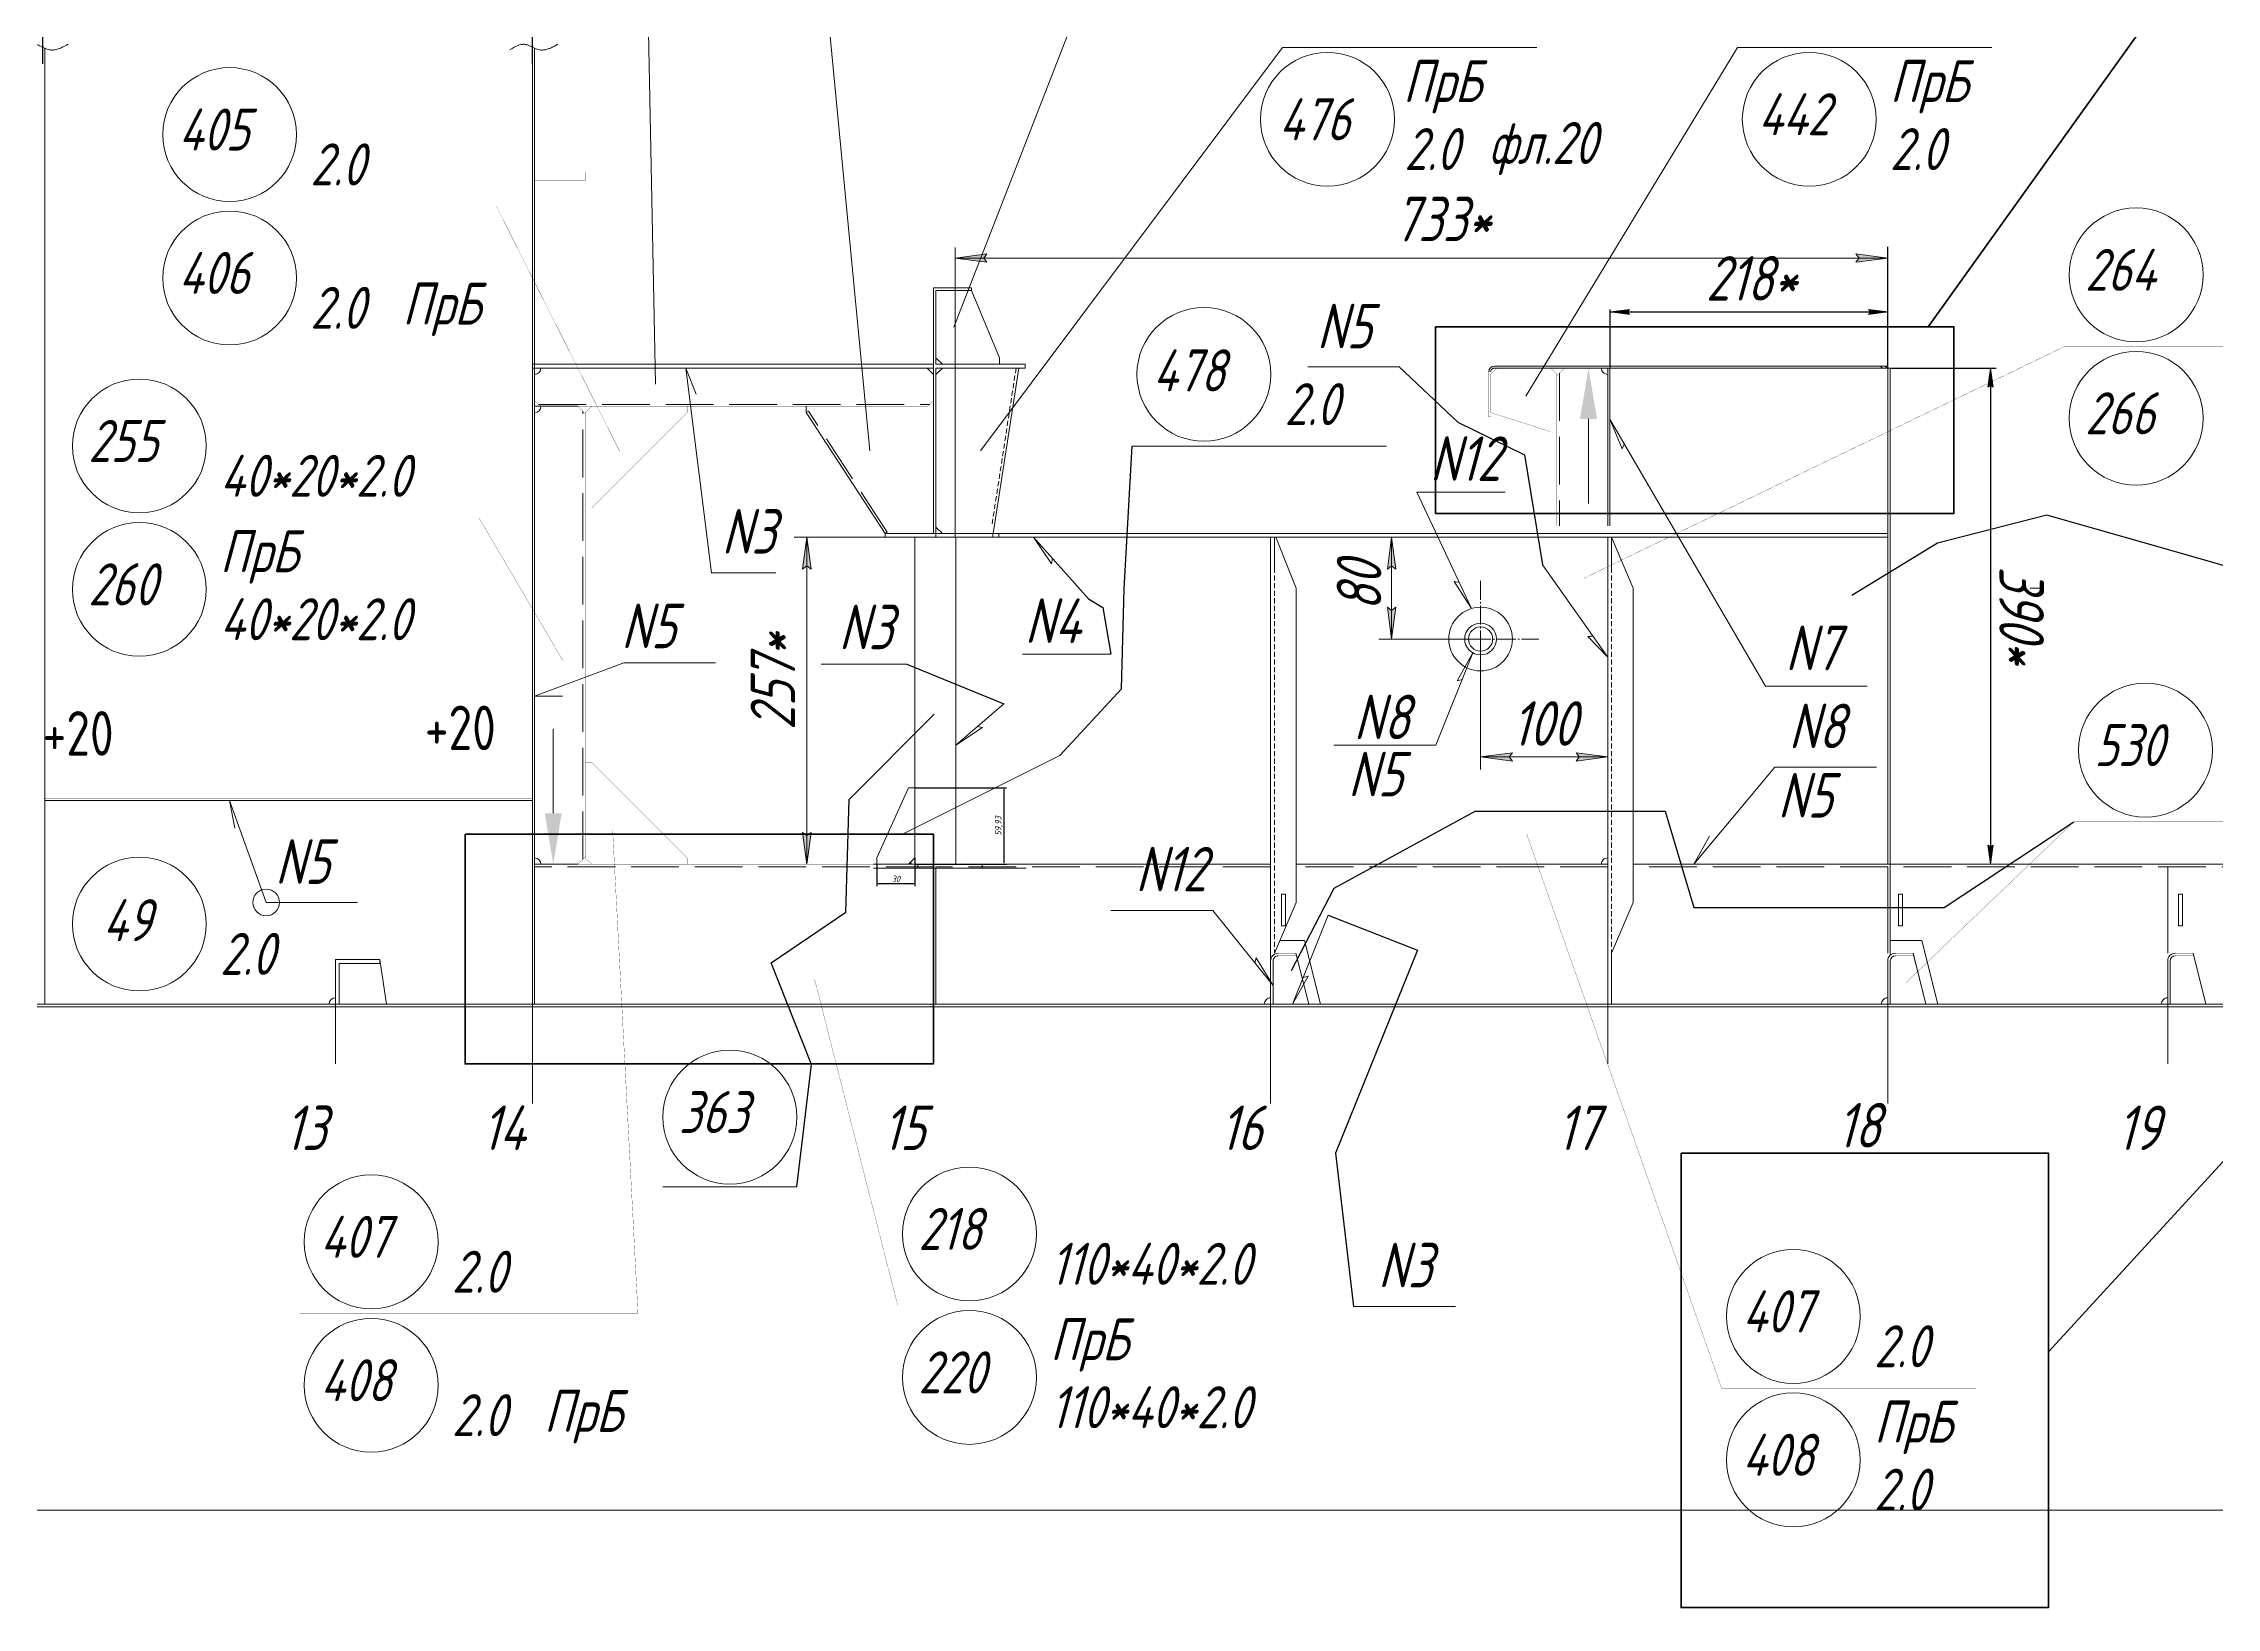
# Model space of a CAD drawing. Header units: millimetres. Extents: x 77380 to 135900, y -26587 to 17301.
# Drawn here: x 85504 to 87212, y -16486 to -15257 of the extents above; entities that cross this region are included whole.
import ezdxf

# ---------------------------------------------------------------- set-up
doc = ezdxf.new("R2010")
doc.units = ezdxf.units.MM
for name, pattern in [('K5LT32768', [0]), ('K5LT32769', [50, 37.5, -12.5]), ('K5LT32770', [0]), ('K5LT32772', [0]), ('K5LT32773', [50, 37.5, -12.5]), ('K5LT32774', [850.2, 600, -125, 0.2, -125]), ('K5LT32775', [250, 187.5, -62.5]), ('K5LT32776', [0]), ('K5LT32777', [0]), ('K5LT32780', [0]), ('K5LT32781', [0]), ('K5LT32831', [0]), ('K5LT_AXLED', [19.5, 15, -1.5, 1.5, -1.5]), ('K5LT_DASHED', [6, 4, -2]), ('K5LT_THIN', [0])]:
    doc.linetypes.add(name, pattern=pattern)
doc.layers.add('-1', color=7, linetype='Continuous')
doc.layers.add('4001', color=7, linetype='Continuous')
doc.layers.add('РАЗМЕРЫ', color=3, linetype='Continuous', lineweight=25)
doc.styles.add('KDIMTEXTSTYLE', font='GOST_AU.SHX', dxfattribs={"width": 0.96, "oblique": 15, "height": 5})
doc.styles.add('KTEXTSTYLE', font='GOST_AU.SHX', dxfattribs={"width": 0.96, "height": 5})
doc.dimstyles.new('KDIMSTYLE (1.00)', dxfattribs={"dimtxt": 5, "dimasz": 1, "dimexe": 2, "dimexo": 0, "dimgap": 1, "dimtad": 1, "dimtxsty": 'KDIMTEXTSTYLE', "dimsah": 1, "dimcen": 0, "dimdle": 1, "dimadec": 0, "dimazin": 0, "dimtfac": 0.667, "dimtmove": 0, "dimatfit": 3, "dimfxl": 1, "dimtvp": 1, "dimtolj": 1, "dimtzin": 0, "dimarcsym": 0})

# ---------------------------------------------------------------- blocks, each defined once
blk = doc.blocks.new('KDIMARROW_01')
blk.add_hatch(color=0).paths.add_polyline_path([(0, 0), (-15, 2), (-13.5, 0), (-15, -2)])
at = {"color": 0, "linetype": 'K5LT_THIN', "lineweight": 18}
for p, q in [((-13.5, 0), (-15, 2)), ((-15, 2), (0, 0)), ((0, 0), (-15, -2)), ((-15, -2), (-13.5, 0))]:
    blk.add_line(p, q, dxfattribs=at)
at = {"layer": '4001', "color": 0, "linetype": 'K5LT_THIN', "lineweight": 18}
blk.add_line((0, 0), (-1, 0), dxfattribs=at)
blk = doc.blocks.new('*D600')
at = {"layer": 'Defpoints', "color": 0}
for p in [(85888.1, -15230.4), (85503.1, -15273.1), (85888.1, -15273.1)]:
    blk.add_point(p, dxfattribs=at)
at = {"layer": 'РАЗМЕРЫ', "color": 0, "lineweight": -2}
for p, q in [((85503.1, -15273.1), (85503.1, -15228.4)), ((85504.1, -15230.4), (85887.1, -15230.4)), ((85888.1, -15273.1), (85888.1, -15228.4))]:
    blk.add_line(p, q, dxfattribs=at)
at = {"layer": 'РАЗМЕРЫ', "color": 0, "lineweight": -2, "rotation": 180}
blk.add_blockref('KDIMARROW_01', (85503.1, -15230.4), dxfattribs=at)
at = {"layer": 'РАЗМЕРЫ', "color": 0, "lineweight": -2}
blk.add_blockref('KDIMARROW_01', (85888.1, -15230.4), dxfattribs=at)
at = {"layer": 'РАЗМЕРЫ', "color": 7, "insert": (85695.6, -15211.2), "char_height": 5, "attachment_point": 5, "style": 'KDIMTEXTSTYLE'}
blk.add_mtext('\\A1;\\H35.0;\\W0.965;\\Q15;\\H35.0;\\W0.965;\\Q15;\\Q15;385', dxfattribs=at)
blk = doc.blocks.new('U43')
blk.add_hatch(color=7).paths.add_polyline_path([(106625.5, 17840.9), (106638.9, 17840.9), (106632.2, 17880.9)])
at = {"color": 7, "linetype": 'K5LT32831', "lineweight": 9}
blk.add_line((106632.2, 17840.9), (106632.2, 17774.4), dxfattribs=at)
blk = doc.blocks.new('U44')
blk.add_hatch(color=7).paths.add_polyline_path([(105825.2, 17530.9), (105811.9, 17530.9), (105818.6, 17490.9)])
at = {"color": 7, "linetype": 'K5LT32831', "lineweight": 9}
blk.add_line((105818.6, 17530.9), (105818.6, 17597.4), dxfattribs=at)
blk = doc.blocks.new('U202')
at = {"layer": '4001', "color": 7, "linetype": 'K5LT_THIN', "lineweight": 18}
for p, q in [((105647.4, 17415.9), (105682.4, 17415.9)), ((105647.4, 17380.9), (105647.4, 17415.9)), ((105682.4, 17412.9), (105650.4, 17412.9)), ((105650.4, 17412.9), (105650.4, 17380.9)), ((105682.4, 17415.9), (105682.4, 17412.9)), ((105682.4, 17415.9), (105687.4, 17380.9))]:
    blk.add_line(p, q, dxfattribs=at)
blk.add_arc((105647.4, 17380.9), 5, 90, 179.9998, dxfattribs=at)
blk = doc.blocks.new('*D760')
at = {"layer": 'Defpoints', "color": 0}
for p in [(86188.6, -15897.1), (86158.6, -15902.1), (86188.6, -15917.3)]:
    blk.add_point(p, dxfattribs=at)
at = {"layer": 'РАЗМЕРЫ', "color": 0, "lineweight": -2}
for p, q in [((86188.6, -15897.1), (86188.6, -15919.3)), ((86158.6, -15902.1), (86158.6, -15919.3)), ((86159.6, -15917.3), (86187.6, -15917.3))]:
    blk.add_line(p, q, dxfattribs=at)
at = {"layer": 'РАЗМЕРЫ', "color": 0}
for points in [[(86159.6, -15917.2), (86159.6, -15917.5), (86158.6, -15917.3)], [(86187.6, -15917.5), (86187.6, -15917.2), (86188.6, -15917.3)]]:
    blk.add_solid(points, dxfattribs=at)
at = {"layer": 'РАЗМЕРЫ', "color": 0, "insert": (86173.6, -15913.7), "char_height": 5, "attachment_point": 5, "style": 'KDIMTEXTSTYLE'}
blk.add_mtext('\\A1;30', dxfattribs=at)
blk = doc.blocks.new('*D762')
at = {"layer": 'Defpoints', "color": 0}
for p in [(86188.6, -15842.1), (86258.6, -15842.1), (86188.6, -15902.1)]:
    blk.add_point(p, dxfattribs=at)
at = {"layer": 'РАЗМЕРЫ', "color": 0, "lineweight": -2}
for p, q in [((86188.6, -15842.1), (86260.6, -15842.1)), ((86258.6, -15901.1), (86258.6, -15843.1)), ((86188.6, -15902.1), (86260.6, -15902.1))]:
    blk.add_line(p, q, dxfattribs=at)
at = {"layer": 'РАЗМЕРЫ', "color": 0}
for points in [[(86258.8, -15843.1), (86258.4, -15843.1), (86258.6, -15842.1)], [(86258.4, -15901.1), (86258.8, -15901.1), (86258.6, -15902.1)]]:
    blk.add_solid(points, dxfattribs=at)
at = {"layer": 'РАЗМЕРЫ', "color": 0, "insert": (86254.6, -15872.1), "char_height": 5, "attachment_point": 5, "rotation": 90, "style": 'KDIMTEXTSTYLE'}
blk.add_mtext('\\A1;59,93', dxfattribs=at)

msp = doc.modelspace()

# ---------------------------------------------------------------- hatches: boundary and pattern name
for points in [[(86242.603, -15425.764), (86245.103, -15422.472), (86220.103, -15425.764), (86245.103, -15429.055)], [(86953.103, -15425.764), (86928.103, -15422.472), (86930.603, -15425.764), (86928.103, -15429.055)], [(86106.876, -15670.144), (86103.585, -15645.144), (86100.294, -15670.144), (86103.585, -15667.644)], [(86566.426, -15670.144), (86563.135, -15645.144), (86559.843, -15670.144), (86563.135, -15667.644)], [(86563.135, -15725.144), (86566.426, -15700.144), (86563.135, -15702.644), (86559.843, -15700.144)], [(86655.603, -15817.748), (86658.103, -15814.457), (86633.103, -15817.748), (86658.103, -15821.039)], [(86733.103, -15817.748), (86708.103, -15814.457), (86710.603, -15817.748), (86708.103, -15821.039)], [(86103.585, -15902.144), (86106.876, -15877.144), (86103.585, -15879.644), (86100.294, -15877.144)]]:
    msp.add_hatch(color=7).paths.add_polyline_path(points)

# ---------------------------------------------------------------- linework, layer by layer
at = {"layer": '-1', "color": 1, "lineweight": 0}
msp.add_line((83160.609, -16409.79), (90774.38, -16409.79), dxfattribs=at)
at = {"color": 1, "linetype": 'K5LT32772', "lineweight": 18, "true_color": 0xff0000}
for p, q in [((85973.198, -14960.303), (85984.753, -15524.894)), ((86421.064, -14960.303), (86219.103, -15480.144)), ((86103.103, -15056.584), (86153.103, -15577.144)), ((86477.424, -15260.265), (86240.103, -15577.144)), ((86677.221, -15260.265), (86477.424, -15260.265)), ((86835.064, -15260.265), (86668.796, -15534.368)), ((87034.861, -15260.265), (86835.064, -15260.265)), ((86359.307, -15573.462), (86559.105, -15573.462))]:
    msp.add_line(p, q, dxfattribs=at)
at = {"color": 3, "linetype": 'K5LT32768', "lineweight": 18, "true_color": 0x00ff00}
for p, q in [((85504.602, -16012.144), (85504.602, -15260.679)), ((85888.104, -16012.144), (85888.104, -15260.679)), ((85889.602, -16012.144), (85889.602, -15260.679)), ((85889.602, -15512.144), (85889.602, -15537.644)), ((86203.103, -15512.144), (85889.602, -15512.144)), ((86739.602, -15512.144), (86644.049, -15512.144)), ((86733.102, -15512.144), (86699.102, -15512.144)), ((86733.102, -15636.144), (86733.102, -15512.144)), ((86733.102, -15636.144), (86733.102, -15512.144)), ((86734.603, -15636.144), (86734.603, -15512.144)), ((85889.602, -15542.144), (85889.602, -15902.144)), ((85923.602, -15542.144), (85889.602, -15542.144)), ((85889.602, -15902.144), (85923.602, -15902.144)), ((86169.104, -15902.144), (86203.103, -15902.144)), ((86468.103, -15902.071), (86204.602, -15902.071)), ((86733.103, -15902.071), (86488.103, -15902.071)), ((86699.102, -15902.144), (86733.102, -15902.144)), ((89003.103, -15902.071), (86753.103, -15902.071)), ((86468.103, -16012.144), (86468.103, -15978.071)), ((86470.104, -16012.144), (86470.104, -15978.071)), ((86953.103, -16012.144), (86953.103, -15978.071)), ((86955.102, -16012.144), (86955.102, -15978.071)), ((87173.104, -16012.144), (87173.104, -15978.071)), ((87175.103, -16012.144), (87175.103, -15978.071)), ((89053.103, -16012.144), (83128.103, -16012.144)), ((89053.103, -16014.144), (83128.103, -16014.144)), ((83404.605, -16012.144), (86203.103, -16012.144)), ((86204.602, -16012.144), (89053.103, -16012.144))]:
    msp.add_line(p, q, dxfattribs=at)
at = {"color": 7, "linetype": 'K5LT_THIN', "lineweight": 18}
for p, q in [((86220.103, -15645.144), (86220.103, -15417.433)), ((86245.103, -15429.055), (86220.103, -15425.764)), ((86220.103, -15425.764), (86953.103, -15425.764)), ((86242.603, -15425.764), (86245.103, -15429.055)), ((86930.603, -15425.764), (86928.103, -15422.472)), ((86928.103, -15422.472), (86953.103, -15425.764)), ((86953.103, -15425.764), (86928.103, -15429.055)), ((86928.103, -15429.055), (86930.603, -15425.764)), ((86203.103, -15642.144), (86203.103, -15449.144)), ((86203.103, -15449.144), (86233.103, -15449.144)), ((86205.103, -15451.144), (86233.103, -15451.144)), ((86205.103, -15509.144), (86205.103, -15451.144)), ((86233.103, -15449.144), (86233.103, -15451.144)), ((86255.103, -15504.144), (86233.103, -15451.144)), ((86735.053, -15512.144), (86735.053, -15468.016)), ((86953.103, -15512.144), (86953.103, -15468.016)), ((86205.103, -15504.144), (86210.103, -15509.144)), ((86255.103, -15509.144), (86255.103, -15504.144)), ((85888.103, -15512.144), (85888.103, -15509.144)), ((86203.103, -15509.144), (85888.103, -15509.144)), ((85888.103, -15512.144), (86203.103, -15512.144)), ((85888.103, -15542.144), (85888.103, -15512.144)), ((86008.374, -15512.144), (86028.62, -15673.204)), ((86008.374, -15512.144), (86016.569, -15532.561)), ((86203.103, -15517.302), (86198.103, -15512.302)), ((86203.103, -15512.144), (86203.103, -15509.144)), ((86275.103, -15509.144), (86205.103, -15509.144)), ((86205.103, -15642.144), (86205.103, -15512.144)), ((86205.103, -15512.144), (86275.103, -15512.144)), ((86205.103, -15517.144), (86210.103, -15512.144)), ((86270.103, -15512.144), (86250.103, -15642.144)), ((86275.103, -15512.144), (86275.103, -15509.144)), ((86946.671, -15510.644), (86727.277, -15510.644)), ((86946.671, -15512.144), (86727.277, -15512.144)), ((86735.058, -15512.144), (86955.103, -15512.144)), ((86953.103, -15510.644), (86946.694, -15510.644)), ((86953.103, -15512.144), (86953.103, -15902.071)), ((86953.108, -15512.144), (86953.108, -15902.144)), ((86955.102, -15973.6), (86955.103, -15512.144)), ((86103.103, -15542.144), (86103.103, -15547.144)), ((86103.103, -15547.144), (86103.103, -15544.644)), ((86103.103, -15547.144), (86165.103, -15642.144)), ((86203.103, -15642.144), (86203.103, -15542.144)), ((86856.94, -15762.071), (86734.648, -15552.441)), ((86734.648, -15552.441), (86744.403, -15575.694)), ((86856.94, -15762.071), (86734.648, -15552.441)), ((86744.403, -15575.694), (86745.986, -15571.876)), ((86583.103, -15609.611), (86625.968, -15701.184)), ((86583.103, -15609.611), (86652.552, -15609.611)), ((86165.103, -15645.144), (86165.103, -15642.144)), ((86205.103, -15642.144), (86165.103, -15642.144)), ((86165.103, -15642.144), (86203.103, -15642.144)), ((86165.103, -15645.144), (86165.103, -15642.144)), ((86203.103, -15642.144), (86205.103, -15642.144)), ((86210.103, -15642.144), (86205.103, -15637.144)), ((86205.103, -15645.144), (86205.103, -15642.144)), ((86205.103, -15642.144), (86249.748, -15642.144)), ((86205.103, -15645.144), (86205.103, -15642.144)), ((86205.103, -15645.144), (86205.103, -15642.144)), ((86205.103, -15645.144), (86205.103, -15642.144)), ((86468.103, -15642.144), (86208.103, -15642.144)), ((86249.748, -15642.144), (86249.748, -15645.144)), ((86249.748, -15642.144), (86254.603, -15642.144)), ((86254.603, -15642.144), (86254.603, -15645.144)), ((86258.103, -15642.144), (86468.103, -15642.144)), ((86471.103, -15642.144), (86733.103, -15642.144)), ((86733.103, -15642.144), (86471.103, -15642.144)), ((86736.103, -15642.144), (86883.103, -15642.144)), ((86933.103, -15642.144), (86736.103, -15642.144)), ((86903.103, -15642.144), (86953.103, -15642.144)), ((86943.103, -15642.144), (86948.103, -15642.144)), ((86220.603, -15645.144), (86093.585, -15645.144)), ((86100.294, -15670.144), (86103.585, -15645.144)), ((86103.585, -15645.144), (86106.876, -15670.144)), ((86103.585, -15645.144), (86103.585, -15902.144)), ((86165.103, -15645.144), (86205.103, -15645.144)), ((86165.103, -15645.144), (86205.103, -15645.144)), ((86188.603, -15645.144), (86188.603, -15842.144)), ((86206.603, -15645.144), (86205.103, -15645.144)), ((86206.603, -15645.144), (86249.748, -15645.144)), ((86220.603, -15650.144), (86220.603, -15645.144)), ((86220.603, -15650.144), (86220.603, -15645.144)), ((86220.603, -15705.144), (86220.603, -15650.144)), ((86223.578, -15645.144), (86736.103, -15645.144)), ((86249.748, -15645.144), (86254.603, -15645.144)), ((86281.69, -15645.144), (86295.881, -15665.988)), ((86324.976, -15693.645), (86281.69, -15645.144)), ((86468.103, -15672.144), (86468.103, -15645.144)), ((86468.103, -15672.144), (86468.103, -15645.144)), ((86471.103, -15672.144), (86471.103, -15645.144)), ((86471.103, -15672.144), (86471.103, -15645.144)), ((86472.307, -15645.144), (86482.969, -15672.144)), ((86559.843, -15670.144), (86563.135, -15645.144)), ((86563.135, -15645.144), (86566.426, -15670.144)), ((86563.135, -15645.144), (86563.135, -15725.144)), ((86733.103, -15672.144), (86733.103, -15645.144)), ((86733.103, -15672.144), (86733.103, -15645.144)), ((86733.103, -15645.144), (86733.103, -16012.144)), ((86733.103, -15645.144), (86733.103, -15672.144)), ((86736.103, -15672.144), (86736.103, -15645.144)), ((86736.103, -15672.144), (86736.103, -15645.144)), ((86736.103, -15645.144), (86903.103, -15645.144)), ((86736.103, -15645.144), (86753.103, -15685.144)), ((86903.103, -15645.144), (86953.103, -15645.144)), ((86923.103, -15645.144), (86953.103, -15645.144)), ((86028.62, -15673.204), (86079.318, -15673.204)), ((86103.585, -15667.644), (86100.294, -15670.144)), ((86106.876, -15670.144), (86103.585, -15667.644)), ((86295.881, -15665.988), (86296.671, -15661.931)), ((86468.103, -15672.144), (86468.103, -15980.936)), ((86482.969, -15672.144), (86488.103, -15685.144)), ((86563.135, -15667.644), (86559.843, -15670.144)), ((86566.426, -15670.144), (86563.135, -15667.644)), ((86733.102, -15739.354), (86681.811, -15666.947)), ((86733.103, -15672.144), (86733.103, -15972.144)), ((86488.103, -15685.144), (86488.103, -15932.144)), ((86625.968, -15701.184), (86612.388, -15679.937)), ((86612.388, -15679.937), (86616.429, -15680.806)), ((86753.103, -15685.144), (86753.103, -15932.144)), ((87064.938, -15685.144), (87074.938, -15685.144)), ((86220.603, -15842.144), (86220.603, -15705.144)), ((86563.135, -15725.144), (86559.843, -15700.144)), ((86559.843, -15700.144), (86563.135, -15702.644)), ((86563.135, -15702.644), (86566.426, -15700.144)), ((86566.426, -15700.144), (86563.135, -15725.144)), ((86633.103, -15725.144), (86553.135, -15725.144)), ((86633.103, -15725.144), (86633.103, -15827.748)), ((86733.102, -15739.354), (86717.334, -15723.181)), ((85959.716, -15743.912), (85889.602, -15770.091)), ((86031.716, -15743.912), (85959.716, -15743.912)), ((86114.788, -15744.781), (86182.253, -15744.781)), ((86273.18, -15736.945), (86342.629, -15736.945)), ((86597.924, -15808.644), (86627.058, -15736.085)), ((86627.058, -15736.085), (86614.688, -15758.059)), ((86614.688, -15758.059), (86618.674, -15756.965)), ((86856.94, -15762.071), (86936.973, -15762.071)), ((85889.602, -15770.091), (85911.602, -15770.091)), ((86258.418, -15776.034), (86220.603, -15808.543)), ((86220.603, -15808.543), (86241.706, -15794.741)), ((86241.706, -15794.741), (86237.665, -15793.875)), ((86597.924, -15808.644), (86517.891, -15808.644)), ((86633.103, -15817.748), (86658.103, -15814.457)), ((86658.103, -15814.457), (86655.603, -15817.748)), ((86658.103, -15821.039), (86633.103, -15817.748)), ((86633.103, -15817.748), (86733.103, -15817.748)), ((86655.603, -15817.748), (86658.103, -15821.039)), ((86733.103, -15817.748), (86708.103, -15821.039)), ((86708.103, -15821.039), (86710.603, -15817.748)), ((86864.363, -15825.931), (86800.714, -15901.996)), ((86864.363, -15825.931), (86944.395, -15825.931)), ((86158.603, -15897.144), (86183.603, -15842.144)), ((86183.603, -15842.144), (86188.603, -15842.144)), ((86188.603, -15842.144), (86188.603, -15897.144)), ((86220.603, -15842.144), (86220.603, -15897.144)), ((85504.602, -16012.143), (85504.602, -15852.143)), ((85504.602, -15852.143), (85888.104, -15852.143)), ((85678.669, -15932.143), (85649.88, -15852.143)), ((85649.88, -15852.143), (85654.006, -15873.753)), ((85888.104, -15852.143), (85888.104, -16012.143)), ((86103.585, -15902.144), (86100.294, -15877.144)), ((86100.294, -15877.144), (86103.585, -15879.644)), ((86103.585, -15879.644), (86106.876, -15877.144)), ((86106.876, -15877.144), (86103.585, -15902.144)), ((86800.714, -15901.996), (86813.089, -15880.026)), ((86158.603, -15902.144), (86158.603, -15897.144)), ((86188.603, -15897.144), (86183.603, -15902.144)), ((86188.603, -15897.144), (86188.603, -15902.144)), ((86220.603, -15902.144), (86220.603, -15897.144)), ((86190.785, -15902.144), (86156.123, -15902.144)), ((86190.785, -15905.144), (86156.123, -15905.144)), ((86185.761, -15902.144), (86184.947, -15900.8)), ((86190.785, -15902.144), (86190.785, -15905.144)), ((86241.421, -15902.144), (86190.785, -15902.144)), ((86241.421, -15905.144), (86190.785, -15905.144)), ((86203.103, -16012.144), (86203.103, -15905.144)), ((86205.103, -15905.144), (86203.103, -15905.144)), ((86203.103, -15905.144), (86203.103, -16012.144)), ((86203.103, -16012.144), (86203.103, -15905.144)), ((86205.103, -16012.144), (86205.103, -15905.144)), ((86205.103, -16012.144), (86205.103, -15905.144)), ((86224.798, -15902.144), (86225.16, -15901.701)), ((86241.421, -15905.144), (86241.421, -15902.144)), ((86276.083, -15902.144), (86241.421, -15902.144)), ((86276.083, -15905.144), (86241.421, -15905.144)), ((86488.103, -15932.144), (86471.103, -15972.144)), ((86753.103, -15932.144), (86736.103, -15972.144)), ((86342.617, -15938.432), (86422.649, -15938.432)), ((86422.649, -15938.432), (86469.809, -15997.263)), ((86513.444, -15942.19), (86485.331, -16012.153)), ((86475.386, -15962.068), (86494.827, -15962.068)), ((86507.415, -16012.141), (86494.827, -15962.068)), ((86955.103, -15962.071), (86979.827, -15962.071)), ((86992.415, -16012.144), (86979.827, -15962.071)), ((86456.74, -15975.698), (86455.736, -15979.707)), ((86469.809, -15997.263), (86456.74, -15975.698)), ((86733.103, -16012.144), (86733.103, -15972.144)), ((86736.103, -15972.144), (86736.103, -16012.144)), ((86736.103, -16012.144), (86736.103, -15972.144)), ((86485.331, -16012.153), (86497.706, -15990.183)), ((86497.706, -15990.183), (86493.72, -15991.275)), ((85888.104, -16012.143), (85504.602, -16012.143)), ((86203.103, -16012.144), (86205.103, -16012.144)), ((86533.278, -16249.667), (86613.31, -16249.667))]:
    msp.add_line(p, q, dxfattribs=at)
at = {"color": 7}
for p, q in [((86953.103, -15510.144), (86953.103, -15416.853)), ((86735.053, -15510.144), (86735.053, -15466.016)), ((86735.103, -15468.016), (86952.103, -15468.016)), ((86949.093, -15512.144), (86947.594, -15510.644)), ((86952.629, -15512.144), (86951.129, -15510.644)), ((86513.444, -15942.19), (86583.513, -15969.681)), ((86583.513, -15969.681), (86519.104, -16129.264)), ((86519.104, -16129.264), (86533.278, -16249.667))]:
    msp.add_line(p, q, dxfattribs=at)
at = {"color": 134, "linetype": 'K5LT_THIN', "lineweight": 18, "true_color": 0x009696}
for p, q in [((86220.103, -15425.764), (86245.103, -15422.472)), ((86245.103, -15422.472), (86242.603, -15425.764)), ((86693.084, -15512.144), (86733.084, -15512.144)), ((86953.103, -15512.144), (86955.103, -15512.144)), ((86203.103, -15642.144), (86205.103, -15642.144)), ((86205.103, -15642.144), (86249.748, -15642.144)), ((86245.103, -15642.144), (86205.103, -15642.144)), ((86249.748, -15642.144), (86249.748, -15642.144)), ((86249.748, -15642.144), (86254.603, -15642.144)), ((86254.603, -15642.144), (86254.603, -15642.144)), ((86468.103, -15642.144), (86471.103, -15642.144)), ((86733.103, -15642.144), (86736.103, -15642.144)), ((86205.103, -15645.144), (86203.103, -15645.144)), ((86206.603, -15645.144), (86205.103, -15645.144)), ((86260.103, -15645.144), (86205.103, -15645.144)), ((86205.103, -15645.144), (86235.103, -15645.144)), ((86245.103, -15645.144), (86205.103, -15645.144)), ((86206.603, -15645.144), (86249.748, -15645.144)), ((86245.103, -15645.144), (86258.103, -15645.144)), ((86249.748, -15645.144), (86254.603, -15645.144)), ((86633.103, -15645.144), (86553.135, -15645.144)), ((86695.084, -15645.144), (86693.084, -15645.144)), ((86733.084, -15645.144), (86735.125, -15645.144)), ((86733.084, -15645.144), (86735.125, -15645.144)), ((86733.103, -15645.144), (86736.103, -15645.144)), ((86733.103, -15725.144), (86733.103, -15827.748)), ((86710.603, -15817.748), (86708.103, -15814.457)), ((86708.103, -15814.457), (86733.103, -15817.748)), ((86183.603, -15842.144), (86188.603, -15842.144)), ((86190.785, -15902.144), (86156.123, -15902.144)), ((86169.104, -15902.144), (86203.103, -15902.144)), ((86276.083, -15902.144), (86241.421, -15902.144)), ((86468.103, -15972.144), (86468.103, -15904.144)), ((86699.102, -15902.144), (86733.102, -15902.144)), ((86203.103, -16012.144), (86205.103, -16012.144)), ((86468.103, -16014.144), (86468.103, -16012.144)), ((86470.103, -16012.144), (86468.103, -16012.144)), ((86468.103, -16012.144), (86471.103, -16012.144)), ((86468.103, -16012.144), (86468.103, -16014.144)), ((86468.103, -16012.144), (86471.103, -16012.144)), ((86733.103, -16012.144), (86735.103, -16012.144)), ((86733.103, -16012.144), (86736.103, -16012.144)), ((86733.103, -16012.144), (86736.103, -16012.144))]:
    msp.add_line(p, q, dxfattribs=at)
at = {"color": 7, "linetype": 'K5LT_DASHED', "lineweight": 18}
for p, q in [((86268.08, -15512.144), (86249.003, -15636.144)), ((86471.103, -15645.144), (86471.103, -15972.144)), ((86736.103, -15645.144), (86736.103, -15972.144)), ((86733.102, -15904.044), (86733.102, -16012.144))]:
    msp.add_line(p, q, dxfattribs=at)
at = {"color": 7, "linetype": 'K5LT32780', "lineweight": 18}
for p, q in [((86497.397, -15511.28), (86569.078, -15511.28)), ((86936.044, -15825.931), (86864.363, -15825.931)), ((85678.669, -15932.143), (85750.35, -15932.143))]:
    msp.add_line(p, q, dxfattribs=at)
for p, q in [((86569.078, -15511.28), (86615.201, -15554.789)), ((86955.103, -15512.144), (87038.44, -15512.144)), ((87033.892, -15514.644), (87033.892, -15899.571)), ((86615.201, -15554.789), (86667.534, -15580.266)), ((86667.534, -15580.266), (86681.811, -15666.947)), ((86324.976, -15693.645), (86336.112, -15700.476)), ((86336.112, -15700.476), (86342.629, -15736.945)), ((86717.334, -15723.181), (86721.335, -15722.744)), ((86182.253, -15744.781), (86258.418, -15776.034))]:
    msp.add_line(p, q)
at = {"color": 7, "linetype": 'K5LT32768', "lineweight": 18}
msp.add_line((86739.602, -15510.644), (86644.049, -15510.644), dxfattribs=at)
at = {"color": 3, "linetype": 'K5LT32769', "lineweight": 18, "true_color": 0x00ff00}
for p, q in [((86695.031, -15516.217), (86695.031, -15636.144)), ((86203.103, -15904.071), (85889.602, -15904.071)), ((86468.103, -15904.071), (86204.602, -15904.071)), ((86733.103, -15904.071), (86488.103, -15904.071)), ((89003.103, -15904.071), (86753.103, -15904.071))]:
    msp.add_line(p, q, dxfattribs=at)
at = {"color": 1, "linetype": 'K5LT32773', "lineweight": 18, "true_color": 0xff0000}
for p, q in [((85892.657, -15540.699), (86200.048, -15540.699)), ((85927.676, -15898.071), (85927.676, -15546.217)), ((86103.103, -15547.144), (86104.778, -15546.051)), ((86166.778, -15641.051), (86104.778, -15546.051)), ((86165.103, -15642.144), (86166.778, -15641.051))]:
    msp.add_line(p, q, dxfattribs=at)
at = {"color": 1, "true_color": 0xff0000}
for p, q in [((86352.984, -15685.629), (86359.307, -15573.462)), ((86350.878, -15764.395), (86352.984, -15685.629)), ((86302.403, -15816.584), (86350.878, -15764.395)), ((86134.19, -15939.813), (86136.921, -15851.198)), ((86075.507, -15979.688), (86134.19, -15939.813)), ((86107.196, -16059.438), (86075.507, -15979.688)), ((86095.68, -16155.578), (86107.196, -16059.438))]:
    msp.add_line(p, q, dxfattribs=at)
at = {"color": 1}
for p, q in [((87078.213, -15627.834), (86992.108, -15649.715)), ((87169.258, -15653.831), (87078.213, -15627.834)), ((86992.108, -15649.715), (86924.818, -15690.882)), ((87428.047, -15727.726), (87169.258, -15653.831)), ((86517.961, -15920.95), (86628.826, -15860.388)), ((86628.826, -15860.388), (86778.265, -15860.388)), ((86778.265, -15860.388), (86800.583, -15936.022)), ((86997.57, -15936.022), (87099.298, -15868.848)), ((86484.47, -15985.56), (86517.961, -15920.95)), ((86800.583, -15936.022), (86997.57, -15936.022))]:
    msp.add_line(p, q, dxfattribs=at)
at = {"color": 7, "linetype": 'K5LT_AXLED', "lineweight": 18}
for p, q in [((86633.103, -15679.329), (86633.103, -15770.959)), ((86587.288, -15725.144), (86678.918, -15725.144))]:
    msp.add_line(p, q, dxfattribs=at)
at = {"color": 1, "linetype": 'K5LT_THIN', "lineweight": 18, "true_color": 0xff0000}
for p, q in [((86136.921, -15851.198), (86203.603, -15784.203)), ((86302.403, -15816.584), (86178.142, -15878.876)), ((85990.474, -16155.578), (86095.68, -16155.578))]:
    msp.add_line(p, q, dxfattribs=at)
at = {"color": 6, "lineweight": 100}
msp.add_line((87079.421, -16285.3), (87462.181, -15868.241), dxfattribs=at)
at = {"color": 3, "linetype": 'K5LT32774', "lineweight": 18, "true_color": 0x00ff00}
msp.add_line((85888.104, -15904.044), (85888.104, -16012.144), dxfattribs=at)
at = {"color": 134, "linetype": 'K5LT_THIN', "true_color": 0x009696}
msp.add_line((86203.103, -15902.144), (86203.103, -15902.071), dxfattribs=at)
at = {"color": 7, "linetype": 'K5LT32774', "lineweight": 18}
for p, q in [((86203.103, -15904.044), (86203.103, -16012.144)), ((86733.102, -15904.044), (86733.102, -16012.144))]:
    msp.add_line(p, q, dxfattribs=at)
at = {"color": 7, "linetype": 'K5LT_THIN'}
msp.add_line((86203.103, -16012.144), (86203.103, -15905.144), dxfattribs=at)
at = {"color": 2, "linetype": 'K5LT32775', "lineweight": 18, "true_color": 0xffff00}
for p, q in [((86468.103, -15904.144), (86468.103, -15972.144)), ((86953.103, -15904.144), (86953.103, -15972.144)), ((87173.104, -15904.144), (87173.104, -15972.144))]:
    msp.add_line(p, q, dxfattribs=at)
at = {"color": 134, "linetype": 'K5LT_DASHED', "lineweight": 18, "true_color": 0x009696}
for p, q in [((86468.103, -15904.144), (86468.103, -15972.144)), ((86973.03, -15972.072), (86983.104, -16012.145)), ((86973.031, -15972.071), (86983.105, -16012.144))]:
    msp.add_line(p, q, dxfattribs=at)
at = {"color": 2, "linetype": 'K5LT32770', "lineweight": 18, "true_color": 0xffff00}
for p, q in [((86479.667, -15925.619), (86476.536, -15925.619)), ((86476.536, -15925.619), (86476.536, -15950.668)), ((86479.667, -15950.668), (86479.667, -15925.619)), ((86964.668, -15925.619), (86961.537, -15925.619)), ((86961.537, -15925.619), (86961.537, -15950.668)), ((86964.668, -15950.668), (86964.668, -15925.619)), ((87184.669, -15925.619), (87181.538, -15925.619)), ((87181.538, -15925.619), (87181.538, -15950.668)), ((87184.669, -15950.668), (87184.669, -15925.619)), ((86476.536, -15950.668), (86479.667, -15950.668)), ((86961.537, -15950.668), (86964.668, -15950.668)), ((87181.538, -15950.668), (87184.669, -15950.668))]:
    msp.add_line(p, q, dxfattribs=at)
at = {"color": 3, "linetype": 'K5LT32777', "lineweight": 18, "true_color": 0x00ff00}
for p, q in [((86488.03, -15972.072), (86498.104, -16012.145)), ((86973.031, -15972.071), (86983.105, -16012.144)), ((87193.031, -15972.072), (87203.105, -16012.145))]:
    msp.add_line(p, q, dxfattribs=at)
at = {"color": 1, "linetype": 'K5LT32781', "lineweight": 0, "true_color": 0xff0000}
for p, q in [((82403.103, -16012.144), (90016.874, -16012.144)), ((85733.103, -16012.144), (85733.103, -16059.019)), ((85888.104, -16012.145), (85888.104, -16090.27)), ((86203.103, -16012.144), (86203.103, -16059.019)), ((86468.103, -16012.144), (86468.103, -16090.269)), ((86733.103, -16012.144), (86733.103, -16059.019)), ((86953.103, -16012.144), (86953.103, -16090.269)), ((87173.103, -16012.144), (87173.103, -16059.019))]:
    msp.add_line(p, q, dxfattribs=at)
at = {"color": 6, "lineweight": 100}
msp.add_lwpolyline([(86984.918, -15479.744), (87202.438, -15175.954), (87486.894, -15175.954)], dxfattribs=at)
at = {"color": 6, "linetype": 'K5LT32776', "true_color": 0xff00ff, "const_width": 0.18}
msp.add_lwpolyline([(85889.602, -15364.706), (85929.602, -15364.706), (85929.602, -15357.823), (85889.602, -15357.823)], dxfattribs=at)
at = {"color": 1, "linetype": 'K5LT32772', "true_color": 0xff0000, "const_width": 0.18}
for points in [[(85593.611, -15385.026), (85859.617, -15385.026), (85956.375, -15577.32)], [(87415.177, -15495.3), (87091.95, -15495.3), (86714.359, -15677.326)], [(86639.547, -15515.144), (86639.547, -15550.589), (86641.049, -15550.589), (86641.049, -15515.144)], [(85889.602, -15537.644), (85894.158, -15542.199), (86198.547, -15542.199), (86203.103, -15537.644)], [(85923.602, -15902.144), (85929.675, -15896.071), (85929.675, -15548.217), (85923.602, -15542.144)], [(85522.635, -15629.775), (85845.862, -15629.775), (85911.976, -15742.295)], [(85704.891, -16255.327), (85970.897, -16255.327), (85950.944, -15874.507)], [(87022.351, -16313.913), (86822.553, -16313.913), (86669.346, -15878.501)], [(87422.525, -15868.848), (87099.298, -15868.848), (86967.465, -15995.107)], [(86474.102, -15972.071), (86488.031, -15972.071), (86488.031, -15974.071), (86474.102, -15974.071)], [(86959.103, -15972.071), (86973.031, -15972.071), (86973.031, -15974.071), (86959.103, -15974.071)], [(87179.104, -15972.071), (87193.029, -15972.071), (87193.029, -15974.071), (87179.104, -15974.071)], [(86514.967, -16249.111), (86175.066, -16249.111), (86109.654, -15992.344)]]:
    msp.add_lwpolyline(points, dxfattribs=at)
at = {"color": 6, "lineweight": 100}
for points in [[(86597.678, -15479.744), (87005.081, -15479.744), (87005.081, -15626.379), (86597.678, -15626.379)], [(86790.688, -16129.17), (87079.421, -16129.17), (87079.421, -16486.344), (86790.688, -16486.344)]]:
    msp.add_lwpolyline(points, close=True, dxfattribs=at)
at = {"color": 2, "linetype": 'K5LT32770', "true_color": 0xffff00, "const_width": 0.18}
for points in [[(86688.104, -15512.144), (86646.102, -15512.144), (86641.104, -15517.144), (86641.104, -15547.144), (86688.104, -15562.144), (86693.103, -15562.144), (86693.103, -15517.144), (86688.104, -15512.144)], [(85934.603, -15542.144), (86009.603, -15542.144), (86009.603, -15547.144), (85934.603, -15622.144), (85929.602, -15622.144), (85929.602, -15547.144), (85934.603, -15542.144)], [(85934.603, -15902.144), (86009.603, -15902.144), (86009.603, -15897.144), (85934.603, -15822.144), (85929.602, -15822.144), (85929.602, -15897.144), (85934.603, -15902.144)]]:
    msp.add_lwpolyline(points, dxfattribs=at)
at = {"color": 3, "linetype": 'K5LT32768', "true_color": 0x00ff00, "const_width": 0.18}
for points in [[(86699.102, -15512.144), (86693.029, -15518.217), (86693.029, -15636.144)], [(85888.104, -15848.531), (85504.104, -15848.531), (85504.104, -15850.288), (85888.104, -15850.288)]]:
    msp.add_lwpolyline(points, dxfattribs=at)
at = {"color": 2, "lineweight": 100}
msp.add_lwpolyline([(85834.961, -15878.583), (86203.103, -15878.583), (86203.103, -16059.019), (85834.961, -16059.019)], close=True, dxfattribs=at)
at = {"color": 7, "linetype": 'K5LT32768', "const_width": 0.18}
msp.add_lwpolyline([(86203.103, -16012.144), (86203.103, -15902.071), (85889.602, -15902.071)], dxfattribs=at)
at = {"color": 1, "linetype": 'K5LT32772', "lineweight": 18, "true_color": 0xff0000}
for centre in [(86512.784, -15316.625), (86891.424, -15316.625), (85649.971, -15328.666), (87148.31, -15438.941), (85649.971, -15441.386), (86415.668, -15517.102), (87148.31, -15551.66), (85578.995, -15573.415), (85578.995, -15686.135), (87155.659, -15812.488), (85578.995, -15949.143), (86043.077, -16100.895), (85761.251, -16198.967), (86231.426, -16192.751), (86878.914, -16257.552), (86231.426, -16305.471), (85761.251, -16311.688), (86878.914, -16370.273)]:
    msp.add_circle(centre, 52.603, dxfattribs=at)
at = {"color": 7, "linetype": 'K5LT_THIN', "lineweight": 18}
for centre, radius in [((86633.103, -15725.144), 25), ((86633.103, -15725.144), 12.5), ((85678.669, -15932.143), 10.476)]:
    msp.add_circle(centre, radius, dxfattribs=at)
at = {"color": 3, "linetype": 'K5LT32768', "lineweight": 18, "true_color": 0x00ff00}
for centre, radius, start, end in [((85889.602, -15512.143), 5.002, 269.999908, 359.982605), ((86644.049, -15515.144), 3, 89.998352, 180.001648), ((86733.102, -15512.145), 4.999, 179.98819, 269.998688), ((85889.602, -15542.143), 5.001, 269.996185, 359.981964), ((85889.602, -15902.146), 5.002, 0.017394, 90.000084), ((86733.102, -15902.143), 4.999, 90.005035, 180.012451), ((86474.102, -15978.071), 6, 90.001465, 180.002182), ((86474.102, -15978.069), 3.998, 90.005737, 180.027054), ((86959.103, -15978.071), 6, 90.001465, 180.002182), ((86959.103, -15978.072), 4.001, 89.999329, 179.989746), ((87179.104, -15978.071), 6, 90.001465, 180.002182), ((87179.104, -15978.072), 4.001, 89.999329, 179.989746)]:
    msp.add_arc(centre, radius, start, end, dxfattribs=at)
at = {"color": 7, "linetype": 'K5LT32768', "lineweight": 18}
msp.add_arc((86644.049, -15515.145), 4.501, 89.995514, 179.985062, dxfattribs=at)
at = {"color": 7, "linetype": 'K5LT_THIN', "lineweight": 18}
for start, end in [(0, 180), (180, 0)]:
    msp.add_arc((86633.103, -15725.144), 9.5, start, end, dxfattribs=at)
at = {"color": 134, "linetype": 'K5LT_THIN', "lineweight": 18, "true_color": 0x009696}
for centre, start in [((86474.102, -15978.071), 179.144719), ((86959.103, -15978.071), 179.747821)]:
    msp.add_arc(centre, 6, start, 180.002182, dxfattribs=at)
at = {"color": 3, "linetype": 'K5LT32777', "lineweight": 18, "true_color": 0x00ff00}
for centre in [(86468.103, -16012.144), (86953.103, -16012.143), (87173.103, -16012.144)]:
    msp.add_arc(centre, 4.999, 90.001302, 180.011814, dxfattribs=at)
at = {"color": 7, "linetype": 'K5LT32780', "lineweight": 18}
for points in [[(85485.24, -15262.072), (85487.521, -15260.731), (85490.304, -15258.917), (85493.83, -15257.925), (85495.147, -15257.73), (85496.268, -15257.702), (85497.331, -15257.81), (85498.474, -15258.061), (85499.88, -15258.521), (85501.742, -15259.316), (85503.938, -15260.39), (85506.226, -15261.413), (85508.163, -15262.015), (85509.682, -15262.224), (85510.938, -15262.245), (85512.258, -15262.125), (85513.758, -15261.826), (85515.559, -15261.274), (85518.731, -15259.966), (85521.203, -15258.576), (85522.987, -15257.586)], [(85870.241, -15262.072), (85872.521, -15260.731), (85875.305, -15258.917), (85878.831, -15257.925), (85880.148, -15257.73), (85881.269, -15257.702), (85882.332, -15257.81), (85883.474, -15258.061), (85884.881, -15258.521), (85886.742, -15259.316), (85888.939, -15260.39), (85891.227, -15261.413), (85893.164, -15262.015), (85894.683, -15262.224), (85895.938, -15262.245), (85897.258, -15262.125), (85898.759, -15261.826), (85900.56, -15261.274), (85903.732, -15259.966), (85906.203, -15258.576), (85907.988, -15257.586)]]:
    msp.add_open_spline(points, degree=3, knots=[0, 0, 0, 0, 3.97393647, 4.78669493, 5.4075024, 5.9404964, 6.44259612, 6.98562283, 7.66889167, 8.62974461, 9.97956407, 11.28900754, 12.33652923, 12.96858194, 13.55251157, 14.19178056, 14.92754347, 15.81338849, 16.9759929, 20, 20, 20, 20], dxfattribs=at)

# ---------------------------------------------------------------- block references
at = {"color": 7}
for p, rotation in [((86735.103, -15468.016), 180), ((87033.892, -15512.144), 90), ((87033.892, -15902.071), 270)]:
    msp.add_blockref('KDIMARROW_01', p, dxfattribs=dict(at, rotation=rotation))
msp.add_blockref('KDIMARROW_01', (86953.103, -15468.016), dxfattribs=at)
for name in ['U43', 'U44', 'U202']:
    msp.add_blockref(name, (-19914.278, -33393.031))

# ---------------------------------------------------------------- texts
for s, insert, char_height, attachment_point, style in [('\\H3.5;\\W0.965;\\Q15;\\Q15;\\H33.00;{\\c16711935;ПрБ}', (86572.189, -15270.104), 2.5, 1, 'KTEXTSTYLE'), ('\\H3.5;\\W0.965;\\Q15;\\Q15;\\H33.00;{\\c16711935;ПрБ}', (86954.829, -15270.104), 2.5, 1, 'KTEXTSTYLE'), ('\\H3.5;\\W0.965;\\Q15;\\Q15;\\H33.00;{\\c255;476}', (86474.648, -15300.149), 2.5, 1, 'KTEXTSTYLE'), ('\\H3.5;\\W0.965;\\Q15;\\Q15;\\H33.00;{\\c255;442}', (86851.288, -15296.149), 2.5, 1, 'KTEXTSTYLE'), ('\\H3.5;\\W0.965;\\Q15;\\Q15;\\H33.00;{\\c255;405}', (85609.835, -15308.19), 2.5, 1, 'KTEXTSTYLE'), ('\\H3.5;\\W0.965;\\Q15;\\Q15;\\H33.00;фл.20', (86639.475, -15318.737), 2.5, 1, 'KTEXTSTYLE'), ('\\H3.5;\\W0.965;\\Q15;\\Q15;\\H33.00;{\\c255;2.0}', (85713.376, -15335.587), 2.5, 1, 'KTEXTSTYLE'), ('\\H3.5;\\W0.965;\\Q15;\\Q15;\\H33.00;{\\c255;2.0}', (86573.189, -15323.547), 2.5, 1, 'KTEXTSTYLE'), ('\\H3.5;\\W0.965;\\Q15;\\Q15;\\H33.00;{\\c255;2.0}', (86954.829, -15323.547), 2.5, 1, 'KTEXTSTYLE'), ('\\A1;{\\H7x;\\W0.965;733*}', (86603.012, -15395.045), 5, 5, 'KDIMTEXTSTYLE'), ('\\H3.5;\\W0.965;\\Q15;\\Q15;\\H33.00;{\\c255;406}', (85609.835, -15420.91), 2.5, 1, 'KTEXTSTYLE'), ('\\H3.5;\\W0.965;\\Q15;\\Q15;\\H33.00;{\\c255;264}', (87108.174, -15418.465), 2.5, 1, 'KTEXTSTYLE'), ('\\A1;{\\H7x;\\W0.965;218*}', (86845.854, -15441.668), 5, 5, 'KDIMTEXTSTYLE'), ('\\H3.5;\\W0.965;\\Q15;\\Q15;\\H33.00;{\\c255;2.0}', (85713.376, -15448.308), 2.5, 1, 'KTEXTSTYLE'), ('\\H3.5;\\W0.965;\\Q15;\\Q15;\\H33.00;{\\c16711935;ПрБ}', (85785.797, -15445.007), 2.5, 1, 'KTEXTSTYLE'), ('\\H3.5;\\W0.965;\\Q15;\\Q15;\\H35.00;N5', (86504.369, -15461.712), 2.5, 1, 'KTEXTSTYLE'), ('\\H3.5;\\W0.965;\\Q15;\\Q15;\\H33.00;{\\c255;478}', (86375.61, -15497.522), 2.5, 1, 'KTEXTSTYLE'), ('\\H3.5;\\W0.965;\\Q15;\\Q15;\\H33.00;{\\c255;2.0}', (86479.072, -15524.024), 2.5, 1, 'KTEXTSTYLE'), ('\\H3.5;\\W0.965;\\Q15;\\Q15;\\H33.00;{\\c255;266}', (87108.174, -15531.185), 2.5, 1, 'KTEXTSTYLE'), ('\\H3.5;\\W0.965;\\Q15;\\Q15;\\H33.00;{\\c255;255}', (85538.859, -15552.939), 2.5, 1, 'KTEXTSTYLE'), ('{\\H14x;\\Q15;\\W0.965;N12}', (86593.151, -15565.879), 2.5, 1, 'KTEXTSTYLE'), ('\\H3.5;\\W0.965;\\Q15;\\Q15;\\H33.00;{\\c255;40*20*2.0}', (85642.4, -15580.336), 2.5, 1, 'KTEXTSTYLE'), ('\\H3.5;\\W0.965;\\Q15;\\Q15;\\H35.00;N3', (86036.592, -15623.076), 2.5, 1, 'KTEXTSTYLE'), ('\\H3.5;\\W0.965;\\Q15;\\Q15;\\H33.00;{\\c16711935;ПрБ}', (85642.4, -15639.613), 2.5, 1, 'KTEXTSTYLE'), ('\\H3.5;\\W0.965;\\Q15;\\Q15;\\H33.00;{\\c255;260}', (85538.859, -15665.659), 2.5, 1, 'KTEXTSTYLE'), ('\\H3.5;\\W0.965;\\Q15;\\Q15;\\H33.00;{\\c255;40*20*2.0}', (85642.4, -15693.056), 2.5, 1, 'KTEXTSTYLE'), ('{\\H14x;\\Q15;\\W0.965;N4}', (86274.851, -15693.313), 2.5, 1, 'KTEXTSTYLE'), ('\\H3.5;\\W0.965;\\Q15;\\Q15;\\H35.00;N5', (85957.64, -15697.377), 2.5, 1, 'KTEXTSTYLE'), ('{\\H14x;\\Q15;\\W0.965;N3}', (86128.615, -15698.246), 2.5, 1, 'KTEXTSTYLE'), ('{\\H14x;\\Q15;\\W0.965;N7}', (86872.589, -15714.677), 2.5, 1, 'KTEXTSTYLE'), ('\\H3.5;\\W0.965;\\Q15;\\Q0;\\H35.00;+20', (85803.444, -15777.476), 2.5, 1, 'KTEXTSTYLE'), ('\\A1;{\\H7x;\\W0.965;N8}', (86555.346, -15786.432), 5, 5, 'KDIMTEXTSTYLE'), ('\\A1;{\\H7x;\\W0.965;100}', (86683.069, -15791.505), 5, 5, 'KDIMTEXTSTYLE'), ('{\\H14x;\\Q15;\\W0.965;N8}', (86875.244, -15776.003), 2.5, 1, 'KTEXTSTYLE'), ('\\H3.5;\\W0.965;\\Q15;\\Q0;\\H35.00;+20', (85503.078, -15781.787), 2.5, 1, 'KTEXTSTYLE'), ('{\\H13.2x;\\Q15;\\W0.965;\\C1;\\c255;530}', (87115.523, -15792.013), 2.5, 1, 'KTEXTSTYLE'), ('\\A1;{\\H7x;\\W0.965;N5}', (86550.529, -15831.358), 5, 5, 'KDIMTEXTSTYLE'), ('{\\H14x;\\Q15;\\W0.965;N5}', (86866.634, -15830.488), 2.5, 1, 'KTEXTSTYLE'), ('\\H3.5;\\W0.965;\\Q15;\\Q15;\\H35.00;N5', (85685.64, -15882.575), 2.5, 1, 'KTEXTSTYLE'), ('{\\H14x;\\Q15;\\W0.965;N12}', (86361.848, -15888.504), 2.5, 1, 'KTEXTSTYLE'), ('\\H3.5;\\W0.965;\\Q15;\\Q15;\\H33.00;{\\c255;49}', (85550.287, -15929.563), 2.5, 1, 'KTEXTSTYLE'), ('\\H3.5;\\W0.965;\\Q15;\\Q15;\\H33.00;{\\c255;2.0}', (85642.4, -15956.065), 2.5, 1, 'KTEXTSTYLE'), ('\\H3.5;\\W0.965;\\Q15;\\Q15;\\H33.00;{\\c255;363}', (86002.941, -16080.42), 2.5, 1, 'KTEXTSTYLE'), ('\\H3.5;\\W0.965;\\Q15;\\Q15;\\H33.00;{\\c255;218}', (86191.29, -16172.276), 2.5, 1, 'KTEXTSTYLE'), ('\\H3.5;\\W0.965;\\Q15;\\Q15;\\H33.00;{\\c255;407}', (85721.115, -16178.492), 2.5, 1, 'KTEXTSTYLE'), ('\\H3.5;\\W0.965;\\Q15;\\Q15;\\H33.00;{\\c255;2.0}', (85824.656, -16205.889), 2.5, 1, 'KTEXTSTYLE'), ('\\H3.5;\\W0.965;\\Q15;\\Q15;\\H33.00;{\\c255;110*40*2.0}', (86294.831, -16199.673), 2.5, 1, 'KTEXTSTYLE'), ('{\\H14x;\\Q15;\\W0.965;N3}', (86552.51, -16199.739), 2.5, 1, 'KTEXTSTYLE'), ('\\H3.5;\\W0.965;\\Q15;\\Q15;\\H33.00;{\\c255;407}', (86838.778, -16237.077), 2.5, 1, 'KTEXTSTYLE'), ('\\H3.5;\\W0.965;\\Q15;\\Q15;\\H33.00;{\\c16711935;ПрБ}', (86294.831, -16258.95), 2.5, 1, 'KTEXTSTYLE'), ('\\H3.5;\\W0.965;\\Q15;\\Q15;\\H33.00;{\\c255;2.0}', (86942.318, -16264.474), 2.5, 1, 'KTEXTSTYLE'), ('\\H3.5;\\W0.965;\\Q15;\\Q15;\\H33.00;{\\c255;408}', (85721.115, -16291.212), 2.5, 1, 'KTEXTSTYLE'), ('\\H3.5;\\W0.965;\\Q15;\\Q15;\\H33.00;{\\c255;220}', (86191.29, -16284.996), 2.5, 1, 'KTEXTSTYLE'), ('\\H3.5;\\W0.965;\\Q15;\\Q15;\\H33.00;{\\c255;2.0}', (85824.656, -16318.61), 2.5, 1, 'KTEXTSTYLE'), ('\\H3.5;\\W0.965;\\Q15;\\Q15;\\H33.00;{\\c16711935;ПрБ}', (85897.077, -16315.309), 2.5, 1, 'KTEXTSTYLE'), ('\\H3.5;\\W0.965;\\Q15;\\Q15;\\H33.00;{\\c255;110*40*2.0}', (86294.831, -16312.392), 2.5, 1, 'KTEXTSTYLE'), ('\\H3.5;\\W0.965;\\Q15;\\Q15;\\H33.00;{\\c16711935;ПрБ}', (86942.319, -16323.751), 2.5, 1, 'KTEXTSTYLE'), ('\\H3.5;\\W0.965;\\Q15;\\Q15;\\H33.00;{\\c255;408}', (86838.778, -16349.797), 2.5, 1, 'KTEXTSTYLE'), ('\\H3.5;\\W0.965;\\Q15;\\Q15;\\H33.00;{\\c255;2.0}', (86942.318, -16377.195), 2.5, 1, 'KTEXTSTYLE')]:
    msp.add_mtext(s, dxfattribs=dict(at, insert=insert, char_height=char_height, attachment_point=attachment_point, style=style))
for s, insert, char_height, attachment_point, rotation, style in [('\\A1;{\\H7x;\\W0.965;80}', (86537.598, -15683.549), 5, 5, 90, 'KDIMTEXTSTYLE'), ('\\A1;{\\H7x;\\W0.965;390*}', (87058.317, -15706.246), 5, 5, 270, 'KDIMTEXTSTYLE'), ('\\A1;{\\H7x;\\W0.965;257*}', (86076.907, -15758.679), 5, 5, 90, 'KDIMTEXTSTYLE'), ('\\H3.5;\\W0.965;\\Q15;\\Q15;\\H35.00;{\\c255;13}', (85693.208, -16091.78), 2.5, 1, 359.999999, 'KTEXTSTYLE'), ('\\H3.5;\\W0.965;\\Q15;\\Q15;\\H35.00;{\\c255;14}', (85848.209, -16091.78), 2.5, 1, 359.999999, 'KTEXTSTYLE'), ('\\H3.5;\\W0.965;\\Q15;\\Q15;\\H35.00;{\\c255;15}', (86163.208, -16091.78), 2.5, 1, 359.999999, 'KTEXTSTYLE'), ('\\H3.5;\\W0.965;\\Q15;\\Q15;\\H35.00;{\\c255;16}', (86428.208, -16091.78), 2.5, 1, 359.999999, 'KTEXTSTYLE'), ('\\H3.5;\\W0.965;\\Q15;\\Q15;\\H35.00;{\\c255;17}', (86693.208, -16091.78), 2.5, 1, 359.999999, 'KTEXTSTYLE'), ('\\H3.5;\\W0.965;\\Q15;\\Q15;\\H35.00;{\\c255;18}', (86913.208, -16089.781), 2.5, 1, 359.999999, 'KTEXTSTYLE'), ('\\H3.5;\\W0.965;\\Q15;\\Q15;\\H35.00;{\\c255;19}', (87133.208, -16091.78), 2.5, 1, 359.999999, 'KTEXTSTYLE')]:
    msp.add_mtext(s, dxfattribs=dict(at, insert=insert, char_height=char_height, attachment_point=attachment_point, rotation=rotation, style=style))

# ---------------------------------------------------------------- dimensions: what is measured, and where the dimension line sits
at = {"layer": 'РАЗМЕРЫ', "color": 7}
dim = msp.add_linear_dim(base=(85888.104, -15230.441), p1=(85503.103, -15273.057), p2=(85888.104, -15273.057), text='\\H35.0;\\W0.965;\\Q15;\\H35.0;\\W0.965;\\Q15;\\Q15;385', dimstyle='KDIMSTYLE (1.00)', override={"dimscale": 1, "dimexo": 0, "dimblk1": 'KDIMARROW_01', "dimblk2": 'KDIMARROW_01', "dimse1": 0, "dimse2": 0, "dimclrt": 7, "dimtolj": 1}, dxfattribs=at)
dim.commit()
dim.dimension.update_dxf_attribs({"geometry": '*D600', "text_midpoint": (85695.603, -15230.441), "dimtype": 160})
at = {"layer": 'РАЗМЕРЫ'}
dim = msp.add_linear_dim(base=(86258.603, -15842.144), p1=(86188.603, -15902.071), p2=(86188.603, -15842.144), angle=90, dimstyle='KDIMSTYLE (1.00)', override={"dimlfac": 1, "dimtxsty": 'KDIMTEXTSTYLE', "dimsah": 1, "dimtolj": 1}, dxfattribs=at)
dim.commit()
dim.dimension.update_dxf_attribs({"geometry": '*D762', "text_midpoint": (86254.603, -15872.108)})
dim = msp.add_linear_dim(base=(86188.603, -15917.318), p1=(86158.603, -15902.071), p2=(86188.603, -15897.144), dimstyle='KDIMSTYLE (1.00)', override={"dimlfac": 1, "dimtxsty": 'KDIMTEXTSTYLE', "dimsah": 1, "dimtolj": 1}, dxfattribs=at)
dim.commit()
dim.dimension.update_dxf_attribs({"geometry": '*D760', "text_midpoint": (86173.603, -15913.715)})

doc.saveas('drawing.dxf')
